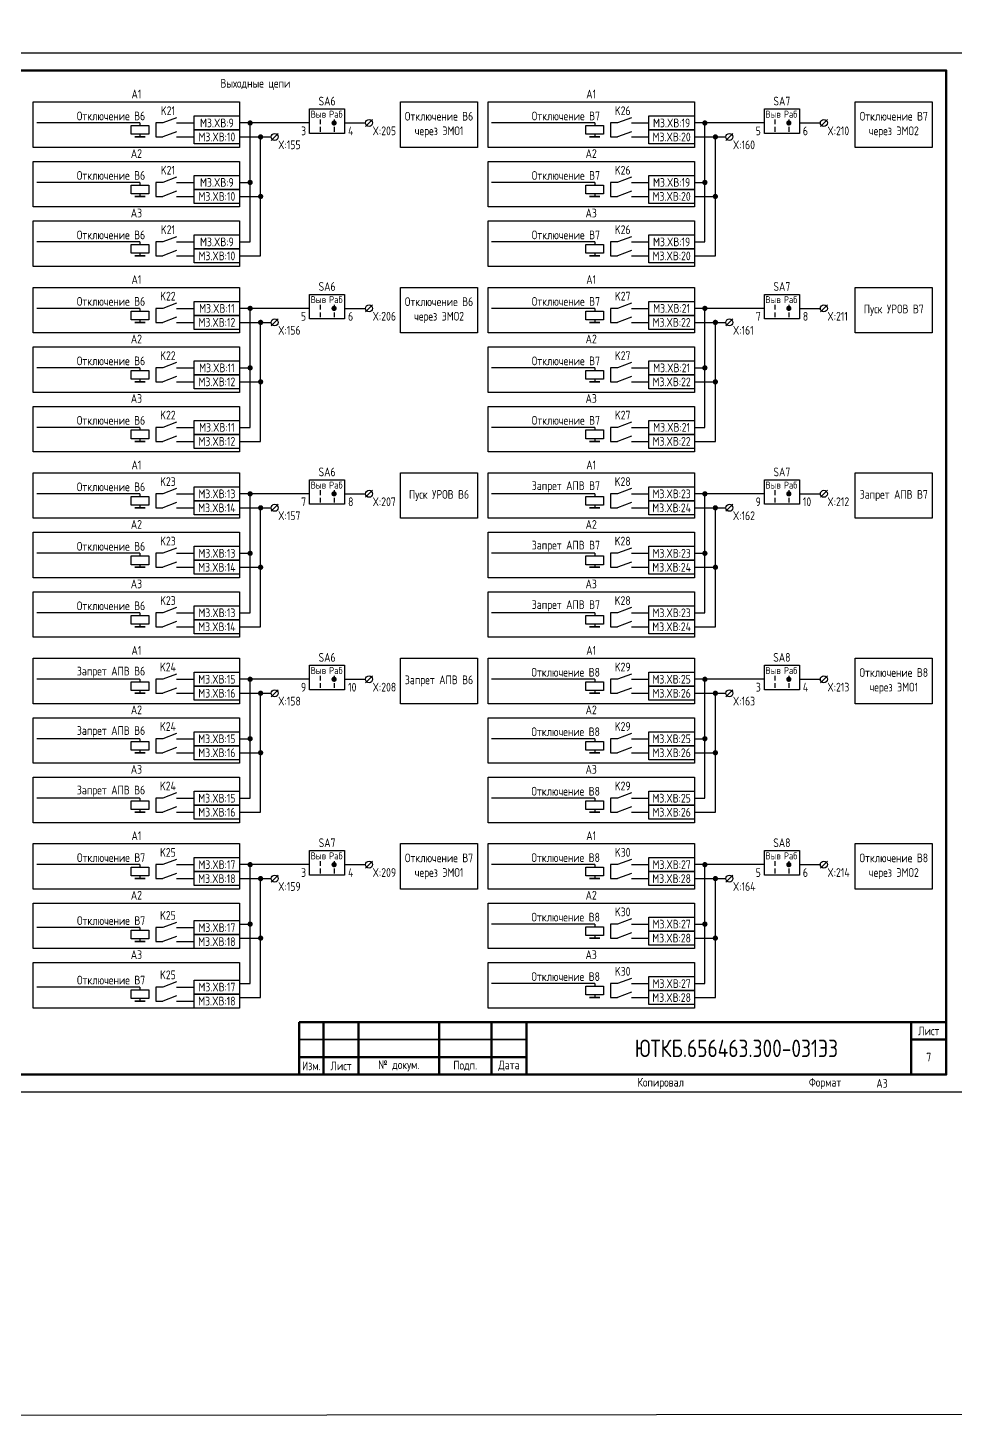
# Model space of a CAD drawing. Header units: millimetres. Extents: x -1043 to 5194, y -96 to 1568.
# Drawn here: x 2672.5 to 2937.5, y -96 to 304.1 of the extents above; entities that cross this region are included whole.
import ezdxf

# ---------------------------------------------------------------- set-up
doc = ezdxf.new("R2010")
doc.units = ezdxf.units.MM
doc.styles.add('Gost_type_A', font='GOST_A.TTF')

# ---------------------------------------------------------------- blocks, each defined once
blk = doc.blocks.new('Формат_А3')
blk.add_lwpolyline([(-420, 297), (0, 297), (0, 0), (-420, 0)], close=True)
at = {"lineweight": 50}
blk.add_lwpolyline([(-400, 292), (-5, 292), (-5, 5), (-400, 5)], close=True, dxfattribs=at)
blk = doc.blocks.new('Штамп малый нижний')
at = {"lineweight": 50}
for points in [[(-185, 15), (-178, 15), (-178, 5), (-185, 5)], [(-178, 15), (-168, 15), (-168, 5), (-178, 5)], [(-168, 15), (-145, 15), (-145, 5), (-168, 5)], [(-145, 15), (-130, 15), (-130, 5), (-145, 5)], [(-130, 15), (-120, 15), (-120, 5), (-130, 5)], [(-120, 15), (-10, 15), (-10, 0), (-120, 0)], [(-10, 15), (0, 15), (0, 10), (-10, 10)], [(-10, 10), (0, 10), (0, 0), (-10, 0)], [(-185, 5), (-178, 5), (-178, 0), (-185, 0)], [(-178, 5), (-168, 5), (-168, 0), (-178, 0)], [(-168, 5), (-145, 5), (-145, 0), (-168, 0)], [(-145, 5), (-130, 5), (-130, 0), (-145, 0)], [(-130, 5), (-120, 5), (-120, 0), (-130, 0)]]:
    blk.add_lwpolyline(points, close=True, dxfattribs=at)
for points in [[(-185, 15), (-178, 15), (-178, 10), (-185, 10)], [(-178, 15), (-168, 15), (-168, 10), (-178, 10)], [(-168, 15), (-145, 15), (-145, 10), (-168, 10)], [(-145, 15), (-130, 15), (-130, 10), (-145, 10)], [(-130, 15), (-120, 15), (-120, 10), (-130, 10)], [(-185, 10), (-178, 10), (-178, 5), (-185, 5)], [(-178, 10), (-168, 10), (-168, 5), (-178, 5)], [(-168, 10), (-145, 10), (-145, 5), (-168, 5)], [(-145, 10), (-130, 10), (-130, 5), (-145, 5)], [(-130, 10), (-120, 10), (-120, 5), (-130, 5)]]:
    blk.add_lwpolyline(points, close=True)
at = {"char_height": 2.5, "style": 'Gost_type_A'}
for s, insert, width, attachment_point in [('Лист', (-5, 12.5), 10, 5), ('№ докум.', (-156.5, 2.5), 23, 5), ('Дата', (-125, 2.5), 10, 5), ('Изм.', (-181.5, 2.5), 7, 5), ('Лист', (-173, 2.5), 10, 5), ('Подп.', (-137.5, 2.5), 15, 5), ('Копировал', (-75, -2.53), 13.1202, 6), ('Формат', (-30, -2.53), 13.1202, 6)]:
    blk.add_mtext(s, dxfattribs=dict(at, insert=insert, width=width, attachment_point=attachment_point))
blk = doc.blocks.new('POINT')
at = {"const_width": 0.75}
blk.add_lwpolyline([(-0.375, 0, 1), (0.375, 0, 1)], format="xyb", close=True, dxfattribs=at)
blk = doc.blocks.new('Переключатель_положение')
for p, q in [((2, 1), (2, -0.34)), ((2, -1.14), (2, -2.49))]:
    blk.add_line(p, q)

msp = doc.modelspace()

# ---------------------------------------------------------------- linework, layer by layer
for p, q in [((2704.5, 277), (2675, 277)), ((2704.5, 277), (2704.5, 276.25)), ((2753, 277), (2733, 277)), ((2736, 243), (2736, 277)), ((2771.01, 278), (2769.01, 276)), ((2834.5, 277), (2805, 277)), ((2834.5, 277), (2834.5, 276.25)), ((2883, 277), (2863, 277)), ((2866, 243), (2866, 277)), ((2901.01, 278), (2899.01, 276)), ((2704.5, 273.75), (2704.5, 273)), ((2733, 273), (2742, 273)), ((2739, 239), (2739, 273)), ((2744.01, 274), (2742.01, 272)), ((2834.5, 273.75), (2834.5, 273)), ((2863, 273), (2872, 273)), ((2869, 239), (2869, 273)), ((2874.01, 274), (2872.01, 272)), ((2704.5, 260), (2675, 260)), ((2704.5, 260), (2704.5, 259.25)), ((2704.5, 256.75), (2704.5, 256)), ((2733, 260), (2736, 260)), ((2834.5, 260), (2805, 260)), ((2834.5, 260), (2834.5, 259.25)), ((2834.5, 256.75), (2834.5, 256)), ((2863, 260), (2866, 260)), ((2733, 256), (2739, 256)), ((2863, 256), (2869, 256)), ((2704.5, 243), (2675, 243)), ((2704.5, 243), (2704.5, 242.25)), ((2733, 243), (2736, 243)), ((2834.5, 243), (2805, 243)), ((2834.5, 243), (2834.5, 242.25)), ((2863, 243), (2866, 243)), ((2704.5, 239.75), (2704.5, 239)), ((2733, 239), (2739, 239)), ((2834.5, 239.75), (2834.5, 239)), ((2863, 239), (2869, 239)), ((2771.01, 225), (2769.01, 223)), ((2901.01, 225), (2899.01, 223)), ((2704.5, 224), (2675, 224)), ((2704.5, 224), (2704.5, 223.25)), ((2704.5, 220.75), (2704.5, 220)), ((2753, 224), (2733, 224)), ((2736, 190), (2736, 224)), ((2744.01, 221), (2742.01, 219)), ((2834.5, 224), (2805, 224)), ((2834.5, 224), (2834.5, 223.25)), ((2834.5, 220.75), (2834.5, 220)), ((2883, 224), (2863, 224)), ((2866, 190), (2866, 224)), ((2874.01, 221), (2872.01, 219)), ((2733, 220), (2742, 220)), ((2739, 186), (2739, 220)), ((2863, 220), (2872, 220)), ((2869, 186), (2869, 220)), ((2704.5, 207), (2675, 207)), ((2704.5, 207), (2704.5, 206.25)), ((2733, 207), (2736, 207)), ((2834.5, 207), (2805, 207)), ((2834.5, 207), (2834.5, 206.25)), ((2863, 207), (2866, 207)), ((2704.5, 203.75), (2704.5, 203)), ((2733, 203), (2739, 203)), ((2834.5, 203.75), (2834.5, 203)), ((2863, 203), (2869, 203)), ((2704.5, 190), (2675, 190)), ((2704.5, 190), (2704.5, 189.25)), ((2733, 190), (2736, 190)), ((2834.5, 190), (2805, 190)), ((2834.5, 190), (2834.5, 189.25)), ((2863, 190), (2866, 190)), ((2704.5, 186.75), (2704.5, 186)), ((2733, 186), (2739, 186)), ((2834.5, 186.75), (2834.5, 186)), ((2863, 186), (2869, 186)), ((2704.5, 171), (2675, 171)), ((2704.5, 171), (2704.5, 170.25)), ((2753, 171), (2733, 171)), ((2736, 137), (2736, 171)), ((2771.01, 172), (2769.01, 170)), ((2834.5, 171), (2805, 171)), ((2834.5, 171), (2834.5, 170.25)), ((2883, 171), (2863, 171)), ((2866, 137), (2866, 171)), ((2901.01, 172), (2899.01, 170)), ((2704.5, 167.75), (2704.5, 167)), ((2733, 167), (2742, 167)), ((2739, 133), (2739, 167)), ((2744.01, 168), (2742.01, 166)), ((2834.5, 167.75), (2834.5, 167)), ((2863, 167), (2872, 167)), ((2869, 133), (2869, 167)), ((2874.01, 168), (2872.01, 166)), ((2704.5, 154), (2675, 154)), ((2704.5, 154), (2704.5, 153.25)), ((2733, 154), (2736, 154)), ((2834.5, 154), (2805, 154)), ((2834.5, 154), (2834.5, 153.25)), ((2863, 154), (2866, 154)), ((2704.5, 150.75), (2704.5, 150)), ((2733, 150), (2739, 150)), ((2834.5, 150.75), (2834.5, 150)), ((2863, 150), (2869, 150)), ((2704.5, 137), (2675, 137)), ((2704.5, 137), (2704.5, 136.25)), ((2733, 137), (2736, 137)), ((2834.5, 137), (2805, 137)), ((2834.5, 137), (2834.5, 136.25)), ((2863, 137), (2866, 137)), ((2704.5, 133.75), (2704.5, 133)), ((2733, 133), (2739, 133)), ((2834.5, 133.75), (2834.5, 133)), ((2863, 133), (2869, 133)), ((2704.5, 118), (2675, 118)), ((2704.5, 118), (2704.5, 117.25)), ((2753, 118), (2733, 118)), ((2736, 84), (2736, 118)), ((2771.01, 119), (2769.01, 117)), ((2834.5, 118), (2805, 118)), ((2834.5, 118), (2834.5, 117.25)), ((2883, 118), (2863, 118)), ((2866, 84), (2866, 118)), ((2901.01, 119), (2899.01, 117)), ((2704.5, 114.75), (2704.5, 114)), ((2733, 114), (2742, 114)), ((2739, 80), (2739, 114)), ((2744.01, 115), (2742.01, 113)), ((2834.5, 114.75), (2834.5, 114)), ((2863, 114), (2872, 114)), ((2869, 80), (2869, 114)), ((2874.01, 115), (2872.01, 113)), ((2704.5, 101), (2675, 101)), ((2704.5, 101), (2704.5, 100.25)), ((2733, 101), (2736, 101)), ((2834.5, 101), (2805, 101)), ((2834.5, 101), (2834.5, 100.25)), ((2863, 101), (2866, 101)), ((2704.5, 97.75), (2704.5, 97)), ((2733, 97), (2739, 97)), ((2834.5, 97.75), (2834.5, 97)), ((2863, 97), (2869, 97)), ((2704.5, 84), (2675, 84)), ((2704.5, 84), (2704.5, 83.25)), ((2704.5, 80.75), (2704.5, 80)), ((2733, 84), (2736, 84)), ((2834.5, 84), (2805, 84)), ((2834.5, 84), (2834.5, 83.25)), ((2834.5, 80.75), (2834.5, 80)), ((2863, 84), (2866, 84)), ((2733, 80), (2739, 80)), ((2863, 80), (2869, 80)), ((2704.5, 65.02), (2675, 65.02)), ((2704.5, 65.02), (2704.5, 64.27)), ((2753, 65.02), (2733, 65.02)), ((2736, 31.02), (2736, 65.02)), ((2771.01, 66.02), (2769.01, 64.02)), ((2834.5, 65.02), (2805, 65.02)), ((2834.5, 65.02), (2834.5, 64.27)), ((2883, 65.02), (2863, 65.02)), ((2866, 31.02), (2866, 65.02)), ((2901.01, 66.02), (2899.01, 64.02)), ((2704.5, 61.77), (2704.5, 61.02)), ((2733, 61.02), (2742, 61.02)), ((2739, 27.02), (2739, 61.02)), ((2744.01, 62.02), (2742.01, 60.02)), ((2834.5, 61.77), (2834.5, 61.02)), ((2863, 61.02), (2872, 61.02)), ((2869, 27.02), (2869, 61.02)), ((2874.01, 62.02), (2872.01, 60.02)), ((2733, 48.02), (2736, 48.02)), ((2834.5, 48.02), (2805, 48.02)), ((2834.5, 48.02), (2834.5, 47.27)), ((2863, 48.02), (2866, 48.02)), ((2704.5, 47.02), (2675, 47.02)), ((2704.5, 47.02), (2704.5, 46.27)), ((2733, 44.02), (2739, 44.02)), ((2834.5, 44.77), (2834.5, 44.02)), ((2863, 44.02), (2869, 44.02)), ((2704.5, 43.77), (2704.5, 43.02)), ((2704.5, 30.02), (2675, 30.02)), ((2704.5, 30.02), (2704.5, 29.27)), ((2733, 31.02), (2736, 31.02)), ((2834.5, 31.02), (2805, 31.02)), ((2834.5, 31.02), (2834.5, 30.27)), ((2863, 31.02), (2866, 31.02)), ((2704.5, 26.77), (2704.5, 26.02)), ((2733, 27.02), (2739, 27.02)), ((2834.5, 27.77), (2834.5, 27.02)), ((2863, 27.02), (2869, 27.02))]:
    msp.add_line(p, q)
at = {"ltscale": 1.08}
for p, q in [((2711, 277), (2709, 277)), ((2709, 277), (2709, 273)), ((2715, 277), (2720, 277)), ((2841, 277), (2839, 277)), ((2839, 277), (2839, 273)), ((2845, 277), (2850, 277)), ((2709, 273), (2711, 273)), ((2715, 273), (2720, 273)), ((2839, 273), (2841, 273)), ((2845, 273), (2850, 273)), ((2711, 260), (2709, 260)), ((2709, 260), (2709, 256)), ((2715, 260), (2720, 260)), ((2841, 260), (2839, 260)), ((2839, 260), (2839, 256)), ((2845, 260), (2850, 260)), ((2709, 256), (2711, 256)), ((2715, 256), (2720, 256)), ((2839, 256), (2841, 256)), ((2845, 256), (2850, 256)), ((2711, 243), (2709, 243)), ((2709, 243), (2709, 239)), ((2715, 243), (2720, 243)), ((2841, 243), (2839, 243)), ((2839, 243), (2839, 239)), ((2845, 243), (2850, 243)), ((2709, 239), (2711, 239)), ((2715, 239), (2720, 239)), ((2839, 239), (2841, 239)), ((2845, 239), (2850, 239)), ((2711, 224), (2709, 224)), ((2709, 224), (2709, 220)), ((2715, 224), (2720, 224)), ((2841, 224), (2839, 224)), ((2839, 224), (2839, 220)), ((2845, 224), (2850, 224)), ((2709, 220), (2711, 220)), ((2715, 220), (2720, 220)), ((2839, 220), (2841, 220)), ((2845, 220), (2850, 220)), ((2711, 207), (2709, 207)), ((2709, 207), (2709, 203)), ((2715, 207), (2720, 207)), ((2841, 207), (2839, 207)), ((2839, 207), (2839, 203)), ((2845, 207), (2850, 207)), ((2709, 203), (2711, 203)), ((2715, 203), (2720, 203)), ((2839, 203), (2841, 203)), ((2845, 203), (2850, 203)), ((2711, 190), (2709, 190)), ((2709, 190), (2709, 186)), ((2715, 190), (2720, 190)), ((2841, 190), (2839, 190)), ((2839, 190), (2839, 186)), ((2845, 190), (2850, 190)), ((2709, 186), (2711, 186)), ((2715, 186), (2720, 186)), ((2839, 186), (2841, 186)), ((2845, 186), (2850, 186)), ((2711, 171), (2709, 171)), ((2709, 171), (2709, 167)), ((2715, 171), (2720, 171)), ((2841, 171), (2839, 171)), ((2839, 171), (2839, 167)), ((2845, 171), (2850, 171)), ((2709, 167), (2711, 167)), ((2715, 167), (2720, 167)), ((2839, 167), (2841, 167)), ((2845, 167), (2850, 167)), ((2711, 154), (2709, 154)), ((2709, 154), (2709, 150)), ((2715, 154), (2720, 154)), ((2841, 154), (2839, 154)), ((2839, 154), (2839, 150)), ((2845, 154), (2850, 154)), ((2709, 150), (2711, 150)), ((2715, 150), (2720, 150)), ((2839, 150), (2841, 150)), ((2845, 150), (2850, 150)), ((2711, 137), (2709, 137)), ((2709, 137), (2709, 133)), ((2715, 137), (2720, 137)), ((2841, 137), (2839, 137)), ((2839, 137), (2839, 133)), ((2845, 137), (2850, 137)), ((2709, 133), (2711, 133)), ((2715, 133), (2720, 133)), ((2839, 133), (2841, 133)), ((2845, 133), (2850, 133)), ((2711, 118), (2709, 118)), ((2709, 118), (2709, 114)), ((2715, 118), (2720, 118)), ((2841, 118), (2839, 118)), ((2839, 118), (2839, 114)), ((2845, 118), (2850, 118)), ((2709, 114), (2711, 114)), ((2715, 114), (2720, 114)), ((2839, 114), (2841, 114)), ((2845, 114), (2850, 114)), ((2711, 101), (2709, 101)), ((2709, 101), (2709, 97)), ((2715, 101), (2720, 101)), ((2841, 101), (2839, 101)), ((2839, 101), (2839, 97)), ((2845, 101), (2850, 101)), ((2709, 97), (2711, 97)), ((2715, 97), (2720, 97)), ((2839, 97), (2841, 97)), ((2845, 97), (2850, 97)), ((2711, 84), (2709, 84)), ((2709, 84), (2709, 80)), ((2715, 84), (2720, 84)), ((2841, 84), (2839, 84)), ((2839, 84), (2839, 80)), ((2845, 84), (2850, 84)), ((2709, 80), (2711, 80)), ((2715, 80), (2720, 80)), ((2839, 80), (2841, 80)), ((2845, 80), (2850, 80)), ((2711, 65.02), (2709, 65.02)), ((2709, 65.02), (2709, 61.02)), ((2715, 65.02), (2720, 65.02)), ((2841, 65.02), (2839, 65.02)), ((2839, 65.02), (2839, 61.02)), ((2845, 65.02), (2850, 65.02)), ((2709, 61.02), (2711, 61.02)), ((2715, 61.02), (2720, 61.02)), ((2839, 61.02), (2841, 61.02)), ((2845, 61.02), (2850, 61.02)), ((2841, 48.02), (2839, 48.02)), ((2839, 48.02), (2839, 44.02)), ((2845, 48.02), (2850, 48.02)), ((2711, 47.02), (2709, 47.02)), ((2709, 47.02), (2709, 43.02)), ((2715, 47.02), (2720, 47.02)), ((2839, 44.02), (2841, 44.02)), ((2845, 44.02), (2850, 44.02)), ((2709, 43.02), (2711, 43.02)), ((2715, 43.02), (2720, 43.02)), ((2711, 30.02), (2709, 30.02)), ((2709, 30.02), (2709, 26.02)), ((2715, 30.02), (2720, 30.02)), ((2841, 31.02), (2839, 31.02)), ((2839, 31.02), (2839, 27.02)), ((2845, 31.02), (2850, 31.02)), ((2709, 26.02), (2711, 26.02)), ((2715, 26.02), (2720, 26.02)), ((2839, 27.02), (2841, 27.02)), ((2845, 27.02), (2850, 27.02))]:
    msp.add_line(p, q, dxfattribs=at)
at = {"ltscale": 4.32}
for p, q in [((2715, 278.5), (2711, 277)), ((2845, 278.5), (2841, 277)), ((2715, 274.5), (2711, 273)), ((2845, 274.5), (2841, 273)), ((2715, 261.5), (2711, 260)), ((2845, 261.5), (2841, 260)), ((2715, 257.5), (2711, 256)), ((2845, 257.5), (2841, 256)), ((2715, 244.5), (2711, 243)), ((2845, 244.5), (2841, 243)), ((2715, 240.5), (2711, 239)), ((2845, 240.5), (2841, 239)), ((2715, 225.5), (2711, 224)), ((2845, 225.5), (2841, 224)), ((2715, 221.5), (2711, 220)), ((2845, 221.5), (2841, 220)), ((2715, 208.5), (2711, 207)), ((2845, 208.5), (2841, 207)), ((2715, 204.5), (2711, 203)), ((2845, 204.5), (2841, 203)), ((2715, 191.5), (2711, 190)), ((2845, 191.5), (2841, 190)), ((2715, 187.5), (2711, 186)), ((2845, 187.5), (2841, 186)), ((2715, 172.5), (2711, 171)), ((2845, 172.5), (2841, 171)), ((2715, 168.5), (2711, 167)), ((2845, 168.5), (2841, 167)), ((2715, 155.5), (2711, 154)), ((2845, 155.5), (2841, 154)), ((2715, 151.5), (2711, 150)), ((2845, 151.5), (2841, 150)), ((2715, 138.5), (2711, 137)), ((2845, 138.5), (2841, 137)), ((2715, 134.5), (2711, 133)), ((2845, 134.5), (2841, 133)), ((2715, 119.5), (2711, 118)), ((2845, 119.5), (2841, 118)), ((2715, 115.5), (2711, 114)), ((2845, 115.5), (2841, 114)), ((2715, 102.5), (2711, 101)), ((2845, 102.5), (2841, 101)), ((2715, 98.5), (2711, 97)), ((2845, 98.5), (2841, 97)), ((2715, 85.5), (2711, 84)), ((2845, 85.5), (2841, 84)), ((2715, 81.5), (2711, 80)), ((2845, 81.5), (2841, 80)), ((2715, 66.52), (2711, 65.02)), ((2845, 66.52), (2841, 65.02)), ((2715, 62.52), (2711, 61.02)), ((2845, 62.52), (2841, 61.02)), ((2715, 48.52), (2711, 47.02)), ((2845, 49.52), (2841, 48.02)), ((2715, 44.52), (2711, 43.02)), ((2845, 45.52), (2841, 44.02)), ((2845, 32.52), (2841, 31.02)), ((2715, 31.52), (2711, 30.02)), ((2845, 28.52), (2841, 27.02)), ((2715, 27.52), (2711, 26.02))]:
    msp.add_line(p, q, dxfattribs=at)
at = {"ltscale": 4}
for p, q in [((2763, 277), (2769.01, 277)), ((2893, 277), (2899.01, 277)), ((2763, 224), (2769.01, 224)), ((2893, 224), (2899.01, 224)), ((2763, 171), (2769.01, 171)), ((2893, 171), (2899.01, 171)), ((2763, 118), (2769.01, 118)), ((2893, 118), (2899.01, 118)), ((2763, 65.02), (2769.01, 65.02)), ((2893, 65.02), (2899.01, 65.02))]:
    msp.add_line(p, q, dxfattribs=at)
for points in [[(-1042.57, 612), (5193.89, 618), (5193.89, -90), (-1042.57, -96)], [(2674, 283), (2733, 283), (2733, 270), (2674, 270)], [(2753, 281), (2763, 281), (2763, 274), (2753, 274)], [(2779, 283), (2801, 283), (2801, 270), (2779, 270)], [(2804, 283), (2863, 283), (2863, 270), (2804, 270)], [(2883, 281), (2893, 281), (2893, 274), (2883, 274)], [(2909, 283), (2931, 283), (2931, 270), (2909, 270)], [(2707, 276.25), (2707, 273.75), (2702, 273.75), (2702, 276.25)], [(2720, 279), (2733, 279), (2733, 275), (2720, 275)], [(2837, 276.25), (2837, 273.75), (2832, 273.75), (2832, 276.25)], [(2850, 279), (2863, 279), (2863, 275), (2850, 275)], [(2706, 273), (2703, 273)], [(2720, 275), (2733, 275), (2733, 271), (2720, 271)], [(2836, 273), (2833, 273)], [(2850, 275), (2863, 275), (2863, 271), (2850, 271)], [(2674, 266), (2733, 266), (2733, 253), (2674, 253)], [(2804, 266), (2863, 266), (2863, 253), (2804, 253)], [(2720, 262), (2733, 262), (2733, 258), (2720, 258)], [(2850, 262), (2863, 262), (2863, 258), (2850, 258)], [(2707, 259.25), (2707, 256.75), (2702, 256.75), (2702, 259.25)], [(2720, 258), (2733, 258), (2733, 254), (2720, 254)], [(2837, 259.25), (2837, 256.75), (2832, 256.75), (2832, 259.25)], [(2850, 258), (2863, 258), (2863, 254), (2850, 254)], [(2706, 256), (2703, 256)], [(2836, 256), (2833, 256)], [(2674, 249), (2733, 249), (2733, 236), (2674, 236)], [(2804, 249), (2863, 249), (2863, 236), (2804, 236)], [(2720, 245), (2733, 245), (2733, 241), (2720, 241)], [(2850, 245), (2863, 245), (2863, 241), (2850, 241)], [(2707, 242.25), (2707, 239.75), (2702, 239.75), (2702, 242.25)], [(2720, 241), (2733, 241), (2733, 237), (2720, 237)], [(2837, 242.25), (2837, 239.75), (2832, 239.75), (2832, 242.25)], [(2850, 241), (2863, 241), (2863, 237), (2850, 237)], [(2706, 239), (2703, 239)], [(2836, 239), (2833, 239)], [(2674, 230), (2733, 230), (2733, 217), (2674, 217)], [(2779, 230), (2801, 230), (2801, 217), (2779, 217)], [(2804, 230), (2863, 230), (2863, 217), (2804, 217)], [(2909, 230), (2931, 230), (2931, 217), (2909, 217)], [(2720, 226), (2733, 226), (2733, 222), (2720, 222)], [(2753, 228), (2763, 228), (2763, 221), (2753, 221)], [(2850, 226), (2863, 226), (2863, 222), (2850, 222)], [(2883, 228), (2893, 228), (2893, 221), (2883, 221)], [(2707, 223.25), (2707, 220.75), (2702, 220.75), (2702, 223.25)], [(2720, 222), (2733, 222), (2733, 218), (2720, 218)], [(2837, 223.25), (2837, 220.75), (2832, 220.75), (2832, 223.25)], [(2850, 222), (2863, 222), (2863, 218), (2850, 218)], [(2706, 220), (2703, 220)], [(2836, 220), (2833, 220)], [(2674, 213), (2733, 213), (2733, 200), (2674, 200)], [(2804, 213), (2863, 213), (2863, 200), (2804, 200)], [(2720, 209), (2733, 209), (2733, 205), (2720, 205)], [(2850, 209), (2863, 209), (2863, 205), (2850, 205)], [(2707, 206.25), (2707, 203.75), (2702, 203.75), (2702, 206.25)], [(2720, 205), (2733, 205), (2733, 201), (2720, 201)], [(2837, 206.25), (2837, 203.75), (2832, 203.75), (2832, 206.25)], [(2850, 205), (2863, 205), (2863, 201), (2850, 201)], [(2706, 203), (2703, 203)], [(2836, 203), (2833, 203)], [(2674, 196), (2733, 196), (2733, 183), (2674, 183)], [(2804, 196), (2863, 196), (2863, 183), (2804, 183)], [(2707, 189.25), (2707, 186.75), (2702, 186.75), (2702, 189.25)], [(2720, 192), (2733, 192), (2733, 188), (2720, 188)], [(2837, 189.25), (2837, 186.75), (2832, 186.75), (2832, 189.25)], [(2850, 192), (2863, 192), (2863, 188), (2850, 188)], [(2706, 186), (2703, 186)], [(2720, 188), (2733, 188), (2733, 184), (2720, 184)], [(2836, 186), (2833, 186)], [(2850, 188), (2863, 188), (2863, 184), (2850, 184)], [(2674, 177), (2733, 177), (2733, 164), (2674, 164)], [(2779, 177), (2801, 177), (2801, 164), (2779, 164)], [(2804, 177), (2863, 177), (2863, 164), (2804, 164)], [(2909, 177), (2931, 177), (2931, 164), (2909, 164)], [(2720, 173), (2733, 173), (2733, 169), (2720, 169)], [(2753, 175), (2763, 175), (2763, 168), (2753, 168)], [(2850, 173), (2863, 173), (2863, 169), (2850, 169)], [(2883, 175), (2893, 175), (2893, 168), (2883, 168)], [(2707, 170.25), (2707, 167.75), (2702, 167.75), (2702, 170.25)], [(2720, 169), (2733, 169), (2733, 165), (2720, 165)], [(2837, 170.25), (2837, 167.75), (2832, 167.75), (2832, 170.25)], [(2850, 169), (2863, 169), (2863, 165), (2850, 165)], [(2706, 167), (2703, 167)], [(2836, 167), (2833, 167)], [(2674, 160), (2733, 160), (2733, 147), (2674, 147)], [(2804, 160), (2863, 160), (2863, 147), (2804, 147)], [(2707, 153.25), (2707, 150.75), (2702, 150.75), (2702, 153.25)], [(2720, 156), (2733, 156), (2733, 152), (2720, 152)], [(2837, 153.25), (2837, 150.75), (2832, 150.75), (2832, 153.25)], [(2850, 156), (2863, 156), (2863, 152), (2850, 152)], [(2706, 150), (2703, 150)], [(2720, 152), (2733, 152), (2733, 148), (2720, 148)], [(2836, 150), (2833, 150)], [(2850, 152), (2863, 152), (2863, 148), (2850, 148)], [(2674, 143), (2733, 143), (2733, 130), (2674, 130)], [(2804, 143), (2863, 143), (2863, 130), (2804, 130)], [(2707, 136.25), (2707, 133.75), (2702, 133.75), (2702, 136.25)], [(2720, 139), (2733, 139), (2733, 135), (2720, 135)], [(2837, 136.25), (2837, 133.75), (2832, 133.75), (2832, 136.25)], [(2850, 139), (2863, 139), (2863, 135), (2850, 135)], [(2706, 133), (2703, 133)], [(2720, 135), (2733, 135), (2733, 131), (2720, 131)], [(2836, 133), (2833, 133)], [(2850, 135), (2863, 135), (2863, 131), (2850, 131)], [(2674, 124), (2733, 124), (2733, 111), (2674, 111)], [(2753, 122), (2763, 122), (2763, 115), (2753, 115)], [(2779, 124), (2801, 124), (2801, 111), (2779, 111)], [(2804, 124), (2863, 124), (2863, 111), (2804, 111)], [(2883, 122), (2893, 122), (2893, 115), (2883, 115)], [(2909, 124), (2931, 124), (2931, 111), (2909, 111)], [(2707, 117.25), (2707, 114.75), (2702, 114.75), (2702, 117.25)], [(2720, 120), (2733, 120), (2733, 116), (2720, 116)], [(2837, 117.25), (2837, 114.75), (2832, 114.75), (2832, 117.25)], [(2850, 120), (2863, 120), (2863, 116), (2850, 116)], [(2706, 114), (2703, 114)], [(2720, 116), (2733, 116), (2733, 112), (2720, 112)], [(2836, 114), (2833, 114)], [(2850, 116), (2863, 116), (2863, 112), (2850, 112)], [(2674, 107), (2733, 107), (2733, 94), (2674, 94)], [(2804, 107), (2863, 107), (2863, 94), (2804, 94)], [(2707, 100.25), (2707, 97.75), (2702, 97.75), (2702, 100.25)], [(2720, 103), (2733, 103), (2733, 99), (2720, 99)], [(2837, 100.25), (2837, 97.75), (2832, 97.75), (2832, 100.25)], [(2850, 103), (2863, 103), (2863, 99), (2850, 99)], [(2706, 97), (2703, 97)], [(2720, 99), (2733, 99), (2733, 95), (2720, 95)], [(2836, 97), (2833, 97)], [(2850, 99), (2863, 99), (2863, 95), (2850, 95)], [(2674, 90), (2733, 90), (2733, 77), (2674, 77)], [(2804, 90), (2863, 90), (2863, 77), (2804, 77)], [(2720, 86), (2733, 86), (2733, 82), (2720, 82)], [(2850, 86), (2863, 86), (2863, 82), (2850, 82)], [(2707, 83.25), (2707, 80.75), (2702, 80.75), (2702, 83.25)], [(2720, 82), (2733, 82), (2733, 78), (2720, 78)], [(2837, 83.25), (2837, 80.75), (2832, 80.75), (2832, 83.25)], [(2850, 82), (2863, 82), (2863, 78), (2850, 78)], [(2706, 80), (2703, 80)], [(2836, 80), (2833, 80)], [(2674, 71.02), (2733, 71.02), (2733, 58.02), (2674, 58.02)], [(2753, 69.02), (2763, 69.02), (2763, 62.02), (2753, 62.02)], [(2779, 71.02), (2801, 71.02), (2801, 58.02), (2779, 58.02)], [(2804, 71.02), (2863, 71.02), (2863, 58.02), (2804, 58.02)], [(2883, 69.02), (2893, 69.02), (2893, 62.02), (2883, 62.02)], [(2909, 71.02), (2931, 71.02), (2931, 58.02), (2909, 58.02)], [(2707, 64.27), (2707, 61.77), (2702, 61.77), (2702, 64.27)], [(2720, 67.02), (2733, 67.02), (2733, 63.02), (2720, 63.02)], [(2837, 64.27), (2837, 61.77), (2832, 61.77), (2832, 64.27)], [(2850, 67.02), (2863, 67.02), (2863, 63.02), (2850, 63.02)], [(2706, 61.02), (2703, 61.02)], [(2720, 63.02), (2733, 63.02), (2733, 59.02), (2720, 59.02)], [(2836, 61.02), (2833, 61.02)], [(2850, 63.02), (2863, 63.02), (2863, 59.02), (2850, 59.02)], [(2674, 54.02), (2733, 54.02), (2733, 41.02), (2674, 41.02)], [(2804, 54.02), (2863, 54.02), (2863, 41.02), (2804, 41.02)], [(2720, 49.02), (2733, 49.02), (2733, 45.02), (2720, 45.02)], [(2850, 50.02), (2863, 50.02), (2863, 46.02), (2850, 46.02)], [(2707, 46.27), (2707, 43.77), (2702, 43.77), (2702, 46.27)], [(2720, 45.02), (2733, 45.02), (2733, 41.02), (2720, 41.02)], [(2837, 47.27), (2837, 44.77), (2832, 44.77), (2832, 47.27)], [(2836, 44.02), (2833, 44.02)], [(2850, 46.02), (2863, 46.02), (2863, 42.02), (2850, 42.02)], [(2706, 43.02), (2703, 43.02)], [(2674, 37.02), (2733, 37.02), (2733, 24.02), (2674, 24.02)], [(2804, 37.02), (2863, 37.02), (2863, 24.02), (2804, 24.02)], [(2720, 32.02), (2733, 32.02), (2733, 28.02), (2720, 28.02)], [(2850, 33.02), (2863, 33.02), (2863, 29.02), (2850, 29.02)], [(2707, 29.27), (2707, 26.77), (2702, 26.77), (2702, 29.27)], [(2720, 28.02), (2733, 28.02), (2733, 24.02), (2720, 24.02)], [(2837, 30.27), (2837, 27.77), (2832, 27.77), (2832, 30.27)], [(2850, 29.02), (2863, 29.02), (2863, 25.02), (2850, 25.02)], [(2706, 26.02), (2703, 26.02)], [(2836, 27.02), (2833, 27.02)]]:
    msp.add_lwpolyline(points, close=True)
for centre in [(2770.01, 277), (2900.01, 277), (2743.01, 273), (2873.01, 273), (2770.01, 224), (2900.01, 224), (2743.01, 220), (2873.01, 220), (2770.01, 171), (2900.01, 171), (2743.01, 167), (2873.01, 167), (2770.01, 118), (2900.01, 118), (2743.01, 114), (2873.01, 114), (2770.01, 65.02), (2900.01, 65.02), (2743.01, 61.02), (2873.01, 61.02)]:
    msp.add_circle(centre, 1)

# ---------------------------------------------------------------- block references
for name, p in [('Формат_А3', (2940, 0)), ('POINT', (2736, 277)), ('Переключатель_положение', (2754, 277)), ('POINT', (2760, 277)), ('Переключатель_положение', (2758, 277)), ('POINT', (2866, 277)), ('Переключатель_положение', (2884, 277)), ('POINT', (2890, 277)), ('Переключатель_положение', (2888, 277)), ('POINT', (2739, 273)), ('POINT', (2869, 273)), ('POINT', (2736, 260)), ('POINT', (2866, 260)), ('POINT', (2739, 256)), ('POINT', (2869, 256)), ('POINT', (2736, 224)), ('Переключатель_положение', (2754, 224)), ('POINT', (2760, 224)), ('Переключатель_положение', (2758, 224)), ('POINT', (2866, 224)), ('Переключатель_положение', (2884, 224)), ('POINT', (2890, 224)), ('Переключатель_положение', (2888, 224)), ('POINT', (2739, 220)), ('POINT', (2869, 220)), ('POINT', (2736, 207)), ('POINT', (2866, 207)), ('POINT', (2739, 203)), ('POINT', (2869, 203)), ('POINT', (2736, 171)), ('Переключатель_положение', (2754, 171)), ('POINT', (2760, 171)), ('Переключатель_положение', (2758, 171)), ('POINT', (2866, 171)), ('Переключатель_положение', (2884, 171)), ('POINT', (2890, 171)), ('Переключатель_положение', (2888, 171)), ('POINT', (2739, 167)), ('POINT', (2869, 167)), ('POINT', (2736, 154)), ('POINT', (2866, 154)), ('POINT', (2739, 150)), ('POINT', (2869, 150)), ('POINT', (2736, 118)), ('Переключатель_положение', (2754, 118)), ('POINT', (2760, 118)), ('Переключатель_положение', (2758, 118)), ('POINT', (2866, 118)), ('Переключатель_положение', (2884, 118)), ('POINT', (2890, 118)), ('Переключатель_положение', (2888, 118)), ('POINT', (2739, 114)), ('POINT', (2869, 114)), ('POINT', (2736, 101)), ('POINT', (2866, 101)), ('POINT', (2739, 97)), ('POINT', (2869, 97)), ('POINT', (2736, 65.02)), ('Переключатель_положение', (2754, 65.02)), ('POINT', (2760, 65.02)), ('Переключатель_положение', (2758, 65.02)), ('POINT', (2866, 65.02)), ('Переключатель_положение', (2884, 65.02)), ('POINT', (2890, 65.02)), ('Переключатель_положение', (2888, 65.02)), ('POINT', (2739, 61.02)), ('POINT', (2869, 61.02)), ('POINT', (2736, 48.02)), ('POINT', (2866, 48.02)), ('POINT', (2739, 44.02)), ('POINT', (2869, 44.02)), ('Штамп малый нижний', (2935, 5))]:
    msp.add_blockref(name, p)

# ---------------------------------------------------------------- texts
at = {"char_height": 2.5, "line_spacing_factor": 0.9, "style": 'Gost_type_A'}
for s, insert, width, attachment_point in [('Выходные цепи', (2737.5, 288), 395, 5), ('A1', (2703.5, 284), 59, 8), ('A1', (2833.5, 284), 59, 8), ('X:205', (2771.01, 276), 8, 1), ('X:210', (2901.01, 276), 8, 1), ('A2', (2703.5, 267), 59, 8), ('X:155', (2744.01, 272), 8, 1), ('A2', (2833.5, 267), 59, 8), ('X:160', (2874.01, 272), 8, 1), ('A3', (2703.5, 250), 59, 8), ('A3', (2833.5, 250), 59, 8), ('A1', (2703.5, 231), 59, 8), ('A1', (2833.5, 231), 59, 8), ('X:206', (2771.01, 223), 8, 1), ('X:211', (2901.01, 223), 8, 1), ('A2', (2703.5, 214), 59, 8), ('X:156', (2744.01, 219), 8, 1), ('A2', (2833.5, 214), 59, 8), ('X:161', (2874.01, 219), 8, 1), ('A3', (2703.5, 197), 59, 8), ('A3', (2833.5, 197), 59, 8), ('A1', (2703.5, 178), 59, 8), ('A1', (2833.5, 178), 59, 8), ('X:207', (2771.01, 170), 8, 1), ('X:212', (2901.01, 170), 8, 1), ('X:157', (2744.01, 166), 8, 1), ('X:162', (2874.01, 166), 8, 1), ('A2', (2703.5, 161), 59, 8), ('A2', (2833.5, 161), 59, 8), ('A3', (2703.5, 144), 59, 8), ('A3', (2833.5, 144), 59, 8), ('A1', (2703.5, 125), 59, 8), ('A1', (2833.5, 125), 59, 8), ('X:208', (2771.01, 117), 8, 1), ('X:213', (2901.01, 117), 8, 1), ('X:158', (2744.01, 113), 8, 1), ('X:163', (2874.01, 113), 8, 1), ('A2', (2703.5, 108), 59, 8), ('A2', (2833.5, 108), 59, 8), ('A3', (2703.5, 91), 59, 8), ('A3', (2833.5, 91), 59, 8), ('A1', (2703.5, 72.02), 59, 8), ('A1', (2833.5, 72.02), 59, 8), ('X:214', (2901.01, 64.02), 8, 1), ('X:209', (2771.01, 64.02), 8, 1), ('X:164', (2874.01, 60.02), 8, 1), ('A2', (2703.5, 55.02), 59, 8), ('X:159', (2744.01, 60.02), 8, 1), ('A2', (2833.5, 55.02), 59, 8), ('A3', (2703.5, 38.02), 59, 8), ('A3', (2833.5, 38.02), 59, 8)]:
    msp.add_mtext(s, dxfattribs=dict(at, insert=insert, width=width, attachment_point=attachment_point))
at = {"style": 'Gost_type_A'}
for s, insert, char_height, width, attachment_point in [('SA6', (2758, 282), 2.5, 10, 8), ('SA7', (2888, 282), 2.5, 10, 8), ('Отключение В6', (2706, 279), 2.5, 31.0015, 6), ('K21', (2712.5, 280.5), 2.5, 5, 5), ('Выв', (2755.5, 279.5), 2, 5, 5), ('Раб', (2760.5, 279.5), 2, 5, 5), ('Отключение В6\\Pчерез ЭМО1', (2790, 276.5), 2.5, 21.9989, 5), ('Отключение В7', (2836, 279), 2.5, 31.0015, 6), ('K26', (2842.5, 280.5), 2.5, 5, 5), ('Выв', (2885.5, 279.5), 2, 5, 5), ('Раб', (2890.5, 279.5), 2, 5, 5), ('Отключение В7\\Pчерез ЭМО2', (2920, 276.5), 2.5, 21.9988, 5), ('M3.XВ:9', (2726.5, 277), 2.5, 13, 5), ('M3.XВ:19', (2856.5, 277), 2.5, 13, 5), ('M3.XВ:10', (2726.5, 273), 2.5, 13, 5), ('3', (2752, 275.98), 2.5, 5, 3), ('4', (2764, 275.98), 2.5, 5, 1), ('M3.XВ:20', (2856.5, 273), 2.5, 13, 5), ('5', (2882, 275.98), 2.5, 5, 3), ('6', (2894, 275.98), 2.5, 5, 1), ('K21', (2712.5, 263.5), 2.5, 5, 5), ('K26', (2842.5, 263.5), 2.5, 5, 5), ('Отключение В6', (2706, 262), 2.5, 31.0015, 6), ('M3.XВ:9', (2726.5, 260), 2.5, 13, 5), ('Отключение В7', (2836, 262), 2.5, 31.0015, 6), ('M3.XВ:19', (2856.5, 260), 2.5, 13, 5), ('M3.XВ:10', (2726.5, 256), 2.5, 13, 5), ('M3.XВ:20', (2856.5, 256), 2.5, 13, 5), ('Отключение В6', (2706, 245), 2.5, 31.0015, 6), ('K21', (2712.5, 246.5), 2.5, 5, 5), ('M3.XВ:9', (2726.5, 243), 2.5, 13, 5), ('Отключение В7', (2836, 245), 2.5, 31.0015, 6), ('K26', (2842.5, 246.5), 2.5, 5, 5), ('M3.XВ:19', (2856.5, 243), 2.5, 13, 5), ('M3.XВ:10', (2726.5, 239), 2.5, 13, 5), ('M3.XВ:20', (2856.5, 239), 2.5, 13, 5), ('K22', (2712.5, 227.5), 2.5, 5, 5), ('SA6', (2758, 229), 2.5, 10, 8), ('K27', (2842.5, 227.5), 2.5, 5, 5), ('SA7', (2888, 229), 2.5, 10, 8), ('Отключение В6', (2706, 226), 2.5, 31.0015, 6), ('M3.XВ:11', (2726.5, 224), 2.5, 13, 5), ('Выв', (2755.5, 226.5), 2, 5, 5), ('Раб', (2760.5, 226.5), 2, 5, 5), ('Отключение В6\\Pчерез ЭМО2', (2790, 223.5), 2.5, 21.9989, 5), ('Отключение В7', (2836, 226), 2.5, 31.0015, 6), ('M3.XВ:21', (2856.5, 224), 2.5, 13, 5), ('Выв', (2885.5, 226.5), 2, 5, 5), ('Раб', (2890.5, 226.5), 2, 5, 5), ('Пуск УРОВ В7', (2920, 223.5), 2.5, 21.9988, 5), ('M3.XВ:12', (2726.5, 220), 2.5, 13, 5), ('5', (2752, 222.98), 2.5, 5, 3), ('6', (2764, 222.98), 2.5, 5, 1), ('M3.XВ:22', (2856.5, 220), 2.5, 13, 5), ('7', (2882, 222.98), 2.5, 5, 3), ('8', (2894, 222.98), 2.5, 5, 1), ('Отключение В6', (2706, 209), 2.5, 31.0015, 6), ('K22', (2712.5, 210.5), 2.5, 5, 5), ('M3.XВ:11', (2726.5, 207), 2.5, 13, 5), ('Отключение В7', (2836, 209), 2.5, 31.0015, 6), ('K27', (2842.5, 210.5), 2.5, 5, 5), ('M3.XВ:21', (2856.5, 207), 2.5, 13, 5), ('M3.XВ:12', (2726.5, 203), 2.5, 13, 5), ('M3.XВ:22', (2856.5, 203), 2.5, 13, 5), ('Отключение В6', (2706, 192), 2.5, 31.0015, 6), ('K22', (2712.5, 193.5), 2.5, 5, 5), ('Отключение В7', (2836, 192), 2.5, 31.0015, 6), ('K27', (2842.5, 193.5), 2.5, 5, 5), ('M3.XВ:11', (2726.5, 190), 2.5, 13, 5), ('M3.XВ:21', (2856.5, 190), 2.5, 13, 5), ('M3.XВ:12', (2726.5, 186), 2.5, 13, 5), ('M3.XВ:22', (2856.5, 186), 2.5, 13, 5), ('SA6', (2758, 176), 2.5, 10, 8), ('SA7', (2888, 176), 2.5, 10, 8), ('Отключение В6', (2706, 173), 2.5, 31.0015, 6), ('K23', (2712.5, 174.5), 2.5, 5, 5), ('M3.XВ:13', (2726.5, 171), 2.5, 13, 5), ('Выв', (2755.5, 173.5), 2, 5, 5), ('Раб', (2760.5, 173.5), 2, 5, 5), ('Пуск УРОВ В6', (2790, 170.5), 2.5, 21.9989, 5), (' Запрет АПВ В7', (2836, 173), 2.5, 31.0015, 6), ('K28', (2842.5, 174.5), 2.5, 5, 5), ('M3.XВ:23', (2856.5, 171), 2.5, 13, 5), ('Выв', (2885.5, 173.5), 2, 5, 5), ('Раб', (2890.5, 173.5), 2, 5, 5), ('Запрет АПВ В7', (2920, 170.5), 2.5, 21.9988, 5), ('M3.XВ:14', (2726.5, 167), 2.5, 13, 5), ('7', (2752, 169.98), 2.5, 5, 3), ('8', (2764, 169.98), 2.5, 5, 1), ('M3.XВ:24', (2856.5, 167), 2.5, 13, 5), ('9', (2882, 169.98), 2.5, 5, 3), ('10', (2894, 169.98), 2.5, 5, 1), ('Отключение В6', (2706, 156), 2.5, 31.0015, 6), ('K23', (2712.5, 157.5), 2.5, 5, 5), (' Запрет АПВ В7', (2836, 156), 2.5, 31.0015, 6), ('K28', (2842.5, 157.5), 2.5, 5, 5), ('M3.XВ:13', (2726.5, 154), 2.5, 13, 5), ('M3.XВ:23', (2856.5, 154), 2.5, 13, 5), ('M3.XВ:14', (2726.5, 150), 2.5, 13, 5), ('M3.XВ:24', (2856.5, 150), 2.5, 13, 5), ('Отключение В6', (2706, 139), 2.5, 31.0015, 6), ('K23', (2712.5, 140.5), 2.5, 5, 5), (' Запрет АПВ В7', (2836, 139), 2.5, 31.0015, 6), ('K28', (2842.5, 140.5), 2.5, 5, 5), ('M3.XВ:13', (2726.5, 137), 2.5, 13, 5), ('M3.XВ:23', (2856.5, 137), 2.5, 13, 5), ('M3.XВ:14', (2726.5, 133), 2.5, 13, 5), ('M3.XВ:24', (2856.5, 133), 2.5, 13, 5), ('SA6', (2758, 123), 2.5, 10, 8), ('SA8', (2888, 123), 2.5, 10, 8), (' Запрет АПВ В6', (2706, 120), 2.5, 31.0015, 6), ('K24', (2712.5, 121.5), 2.5, 5, 5), ('Выв', (2755.5, 120.5), 2, 5, 5), ('Раб', (2760.5, 120.5), 2, 5, 5), ('Отключение В8', (2836, 120), 2.5, 31.0015, 6), ('K29', (2842.5, 121.5), 2.5, 5, 5), ('Выв', (2885.5, 120.5), 2, 5, 5), ('Раб', (2890.5, 120.5), 2, 5, 5), ('Отключение В8\\Pчерез ЭМО1', (2920, 117.5), 2.5, 21.9988, 5), ('M3.XВ:15', (2726.5, 118), 2.5, 13, 5), ('9', (2752, 116.98), 2.5, 5, 3), ('10', (2764, 116.98), 2.5, 5, 1), ('Запрет АПВ В6', (2790, 117.5), 2.5, 21.9989, 5), ('M3.XВ:25', (2856.5, 118), 2.5, 13, 5), ('3', (2882, 116.98), 2.5, 5, 3), ('4', (2894, 116.98), 2.5, 5, 1), ('M3.XВ:16', (2726.5, 114), 2.5, 13, 5), ('M3.XВ:26', (2856.5, 114), 2.5, 13, 5), (' Запрет АПВ В6', (2706, 103), 2.5, 31.0015, 6), ('K24', (2712.5, 104.5), 2.5, 5, 5), ('Отключение В8', (2836, 103), 2.5, 31.0015, 6), ('K29', (2842.5, 104.5), 2.5, 5, 5), ('M3.XВ:15', (2726.5, 101), 2.5, 13, 5), ('M3.XВ:25', (2856.5, 101), 2.5, 13, 5), ('M3.XВ:16', (2726.5, 97), 2.5, 13, 5), ('M3.XВ:26', (2856.5, 97), 2.5, 13, 5), ('K24', (2712.5, 87.5), 2.5, 5, 5), ('K29', (2842.5, 87.5), 2.5, 5, 5), (' Запрет АПВ В6', (2706, 86), 2.5, 31.0015, 6), ('M3.XВ:15', (2726.5, 84), 2.5, 13, 5), ('Отключение В8', (2836, 86), 2.5, 31.0015, 6), ('M3.XВ:25', (2856.5, 84), 2.5, 13, 5), ('M3.XВ:16', (2726.5, 80), 2.5, 13, 5), ('M3.XВ:26', (2856.5, 80), 2.5, 13, 5), ('SA7', (2758, 70.02), 2.5, 10, 8), ('SA8', (2888, 70.02), 2.5, 10, 8), ('Отключение В7', (2706, 67.02), 2.5, 31.0015, 6), ('K25', (2712.5, 68.52), 2.5, 5, 5), ('Выв', (2755.5, 67.52), 2, 5, 5), ('Раб', (2760.5, 67.52), 2, 5, 5), ('Отключение В7\\Pчерез ЭМО1', (2790, 64.52), 2.5, 21.9988, 5), ('Отключение В8', (2836, 67.02), 2.5, 31.0015, 6), ('K30', (2842.5, 68.52), 2.5, 5, 5), ('Выв', (2885.5, 67.52), 2, 5, 5), ('Раб', (2890.5, 67.52), 2, 5, 5), ('Отключение В8\\Pчерез ЭМО2', (2920, 64.52), 2.5, 21.9988, 5), ('M3.XВ:17', (2726.5, 65.02), 2.5, 13, 5), ('M3.XВ:27', (2856.5, 65.02), 2.5, 13, 5), ('M3.XВ:18', (2726.5, 61.02), 2.5, 13, 5), ('3', (2752, 64), 2.5, 5, 3), ('4', (2764, 64), 2.5, 5, 1), ('M3.XВ:28', (2856.5, 61.02), 2.5, 13, 5), ('5', (2882, 64), 2.5, 5, 3), ('6', (2894, 64), 2.5, 5, 1), ('K30', (2842.5, 51.52), 2.5, 5, 5), ('Отключение В7', (2706, 49.02), 2.5, 31.0015, 6), ('K25', (2712.5, 50.52), 2.5, 5, 5), ('M3.XВ:17', (2726.5, 47.02), 2.5, 13, 5), ('Отключение В8', (2836, 50.02), 2.5, 31.0015, 6), ('M3.XВ:27', (2856.5, 48.02), 2.5, 13, 5), ('M3.XВ:18', (2726.5, 43.02), 2.5, 13, 5), ('M3.XВ:28', (2856.5, 44.02), 2.5, 13, 5), ('Отключение В7', (2706, 32.02), 2.5, 31.0015, 6), ('K25', (2712.5, 33.52), 2.5, 5, 5), ('Отключение В8', (2836, 33.02), 2.5, 31.0015, 6), ('K30', (2842.5, 34.52), 2.5, 5, 5), ('M3.XВ:27', (2856.5, 31.02), 2.5, 13, 5), ('M3.XВ:17', (2726.5, 30.02), 2.5, 13, 5), ('M3.XВ:28', (2856.5, 27.02), 2.5, 13, 5), ('M3.XВ:18', (2726.5, 26.02), 2.5, 13, 5), ('ЮТКБ.656463.300-031Э3', (2875, 12.5), 5, 120, 5), ('7', (2930, 10), 2.5, 10, 5), ('A3', (2915, 2.5), 2.5, 20, 4), ('A3', (2915, 2.5), 2.5, 20, 4)]:
    msp.add_mtext(s, dxfattribs=dict(at, insert=insert, char_height=char_height, width=width, attachment_point=attachment_point))

doc.saveas('drawing.dxf')
